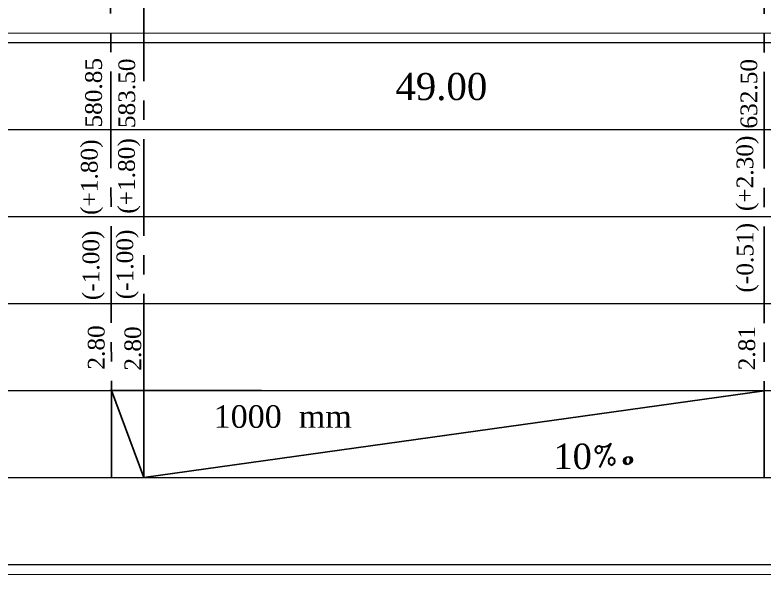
# Model space of a CAD drawing. Header units: inches. Extents: x 1824 to 2531, y 1185 to 2290.
# Drawn here: x 1911.1 to 1969.2, y 2062.9 to 2106.5 of the extents above; entities that cross this region are included whole.
import ezdxf

# ---------------------------------------------------------------- set-up
doc = ezdxf.new("R2010")
doc.units = ezdxf.units.IN
doc.header["$MEASUREMENT"] = 0
doc.linetypes.add('CENTER', pattern=[2, 1.25, -0.25, 0.25, -0.25])
doc.layers.add('4', color=85, linetype='Continuous')
doc.layers.add('KHRRBA', color=6, linetype='Continuous')
for name, color, linetype, lineweight in [('table3', 150, 'Continuous', 15), ('table5', 5, 'Continuous', 25), ('text5', 1, 'Continuous', 25)]:
    doc.layers.add(name, color=color, linetype=linetype, lineweight=lineweight)
doc.styles.add('ROMAND', font='italict.shx', dxfattribs={"height": 0.25})
doc.styles.add('ROMANTIC', font='times.ttf')

# ---------------------------------------------------------------- blocks, each defined once
blk = doc.blocks.new('6')
at = {"layer": 'KHRRBA', "color": 1, "linetype": 'Continuous'}
for p, q in [((23706.93, 4592.9), (23706.85, 4592.57)), ((23706.85, 4592.57), (23706.92, 4592.27)), ((23707.35, 4593.16), (23706.93, 4592.9)), ((23707, 4592.6), (23707.08, 4592.94)), ((23707.07, 4592.3), (23707, 4592.6)), ((23707.15, 4592.64), (23707.23, 4592.97)), ((23707.22, 4592.34), (23707.15, 4592.64)), ((23707.23, 4592.97), (23707.35, 4593.16)), ((23707.35, 4593.16), (23707.65, 4593.23)), ((23707.65, 4593.23), (23707.87, 4592.96)), ((23707.99, 4593.14), (23707.65, 4593.23)), ((23707.74, 4592.14), (23708.16, 4592.39)), ((23707.83, 4593.11), (23708.02, 4592.99)), ((23707.94, 4592.66), (23707.85, 4592.32)), ((23707.87, 4592.96), (23707.94, 4592.66)), ((23708.17, 4593.03), (23707.99, 4593.14)), ((23708.09, 4592.69), (23708.01, 4592.36)), ((23708.02, 4592.99), (23708.09, 4592.69)), ((23708.16, 4592.39), (23708.24, 4592.73)), ((23708.24, 4592.73), (23708.17, 4593.03)), ((23706.92, 4592.27), (23707.11, 4592.16)), ((23707.25, 4592.19), (23707.07, 4592.3)), ((23707.11, 4592.16), (23707.44, 4592.07)), ((23707.44, 4592.07), (23707.22, 4592.34)), ((23707.74, 4592.14), (23707.44, 4592.07)), ((23707.85, 4592.32), (23707.74, 4592.14))]:
    blk.add_line(p, q, dxfattribs=at)
blk = doc.blocks.new('1000')
at = {"layer": 'KHRRBA', "linetype": 'Continuous'}
blk.add_blockref('6', (0.11, -0.33), dxfattribs=at)
at = {"layer": 'text5', "color": 1, "style": 'ROMAND'}
blk.add_text('%%%', height=3.24, rotation=12.701, dxfattribs=at).set_placement((23702.91, 4591.15))

msp = doc.modelspace()

# ---------------------------------------------------------------- linework, layer by layer
at = {"color": 5}
for p, q in [((1967.17, 2087.1), (1967.17, 2087.1)), ((1918.44, 2077.322), (1920.24, 2077.322)), ((1918.44, 2077.322), (1921.09, 2077.322)), ((1918.576, 2077.322), (1921.09, 2070.571)), ((1920.24, 2077.322), (1930.24, 2077.322)), ((1921.09, 2077.322), (1921.09, 2070.571)), ((1921.09, 2070.571), (1969.24, 2077.309)), ((1969.24, 2070.558), (2409.24, 2077.19))]:
    msp.add_line(p, q, dxfattribs=at)
at = {"layer": '4', "linetype": 'CENTER', "ltscale": 6}
for p, q in [((1918.589, 2070.572), (1918.44, 2143.886)), ((1921.09, 2077.322), (1921.09, 2143.886)), ((1969.24, 2070.558), (1969.24, 2143.873))]:
    msp.add_line(p, q, dxfattribs=at)
at = {"layer": 'table3'}
for p, q in [((1832.253, 2105.096), (2415.328, 2104.936)), ((1832.252, 2063.096), (2415.328, 2062.932))]:
    msp.add_line(p, q, dxfattribs=at)
at = {"layer": 'table5', "color": 5}
for p, q in [((1833.003, 2104.346), (2414.578, 2104.186)), ((1833.003, 2097.596), (2414.578, 2097.438)), ((1833.003, 2090.846), (2414.578, 2090.687)), ((1833.003, 2084.096), (2414.578, 2083.938)), ((1833.003, 2077.346), (2414.578, 2077.188)), ((1833.002, 2070.596), (2414.578, 2070.433)), ((1833.002, 2063.846), (2414.578, 2063.686))]:
    msp.add_line(p, q, dxfattribs=at)

# ---------------------------------------------------------------- block references
at = {"lineweight": 0, "xscale": 0.5081501846027341, "yscale": 0.5081501846027341, "zscale": 0.5081501846027341}
msp.add_blockref('1000', (-10088.372, -261.697), dxfattribs=at)

# ---------------------------------------------------------------- texts
at = {"layer": 'KHRRBA', "linetype": 'Continuous', "style": 'ROMANTIC'}
for s, p in [('580.85', (1917.843, 2097.726)), ('583.50', (1920.419, 2097.681)), ('632.50', (1968.716, 2097.646)), ('(+2.30)', (1968.408, 2091.247)), ('(+1.80)', (1917.509, 2090.951)), ('(+1.80)', (1920.401, 2091.045)), ('(-0.51)', (1968.418, 2084.925)), ('(-1.00)', (1917.636, 2084.338)), ('(-1.00)', (1920.271, 2084.409)), ('2.80', (1918.048, 2078.946)), ('2.80', (1920.886, 2078.864)), ('2.81', (1968.552, 2078.89))]:
    msp.add_text(s, height=1.3012, rotation=90, dxfattribs=at).set_placement(p)
msp.add_text('49.00', height=2.1, dxfattribs=at).set_placement((1940.621, 2099.863))
at = {"layer": 'KHRRBA', "color": 0, "linetype": 'Continuous', "style": 'ROMANTIC'}
for s, height, p in [('1000  mm', 1.75, (1926.515, 2074.43)), ('10', 1.9761, (1952.89, 2071.227))]:
    msp.add_text(s, height=height, dxfattribs=at).set_placement(p)

doc.saveas('drawing.dxf')
